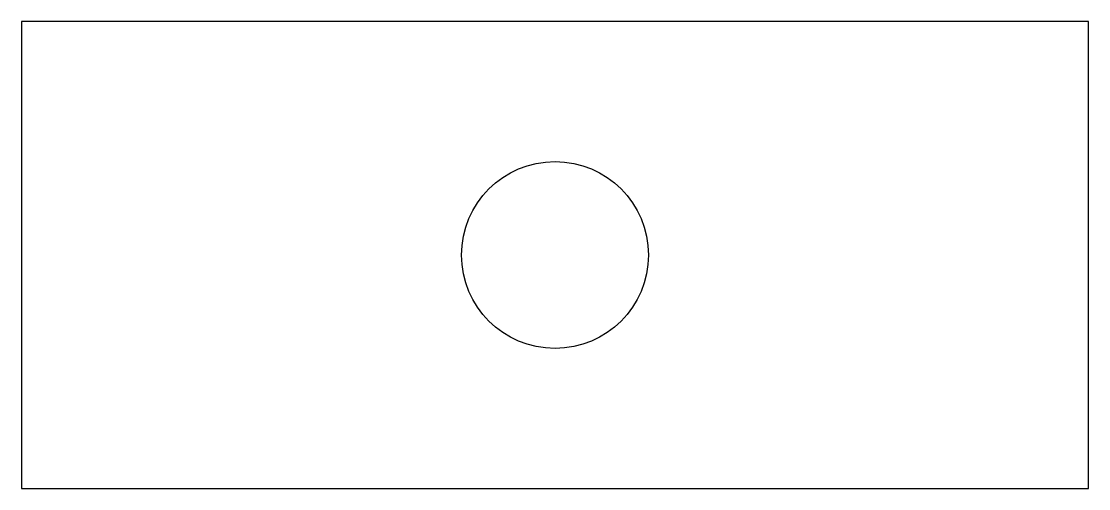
# Model space of a CAD drawing. Header units: millimetres. Extents: x 0 to 128, y 0 to 56.
import ezdxf

# ---------------------------------------------------------------- set-up
doc = ezdxf.new("R2010")
doc.units = ezdxf.units.MM

msp = doc.modelspace()

# ---------------------------------------------------------------- linework, layer by layer
for p, q in [((128, 56), (0, 56)), ((0, 56), (0, 0)), ((128, 0), (128, 56)), ((0, 0), (128, 0))]:
    msp.add_line(p, q)
msp.add_circle((64, 28), 11.2)

doc.saveas('drawing.dxf')
